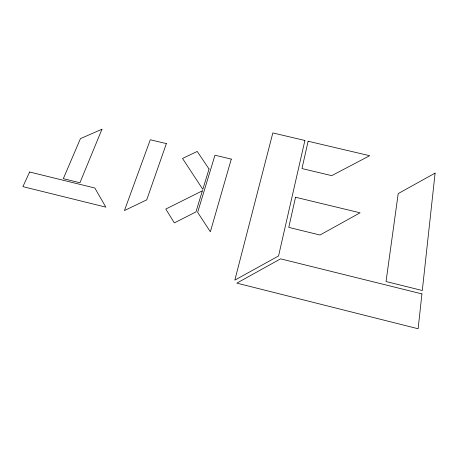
<?xml version="1.0" encoding="UTF-8"?>
<svg xmlns="http://www.w3.org/2000/svg" width="458" height="458" viewBox="0 0 458 458"><rect width="100%" height="100%" fill="white"/><g stroke="black" fill="none" stroke-linecap="round" stroke-linejoin="round"><path stroke-width="0.69" d="M421.927 293.899L418.125 328.758L236.838 283.13L280.599 258.844L421.927 293.899M435.1 173.113L422.299 290.509L386.037 281.527L398.208 193.585L435.1 173.113M295.536 197.243L288.769 227.386L319.987 235.023L360.08 212.815L295.536 197.243M308.114 141.236L301.977 168.561L331.724 175.643L369.669 155.714L308.114 141.236M304.896 140.48L278.556 255.965L234.834 280.13L272.836 132.934L304.896 140.48M231.284 159.109L210.348 231.782L197.65 212.329L214.974 155.21L231.284 159.109M202.379 190.814L195.938 211.928L174.349 222.891L165.779 209.066L202.379 190.814M209.025 169.013L202.825 189.349L182.524 158.457L197.215 151.443L209.025 169.013M166.374 143.6L146.726 199.831L124.444 210.566L150.287 139.753L166.374 143.6M101.957 129.242L79.932 182.742L63.319 178.672L80.436 138.625L101.957 129.242M29.615 172.008L22.9 186.641L105.844 207.142L94.835 188.015L29.615 172.008"/></g></svg>
